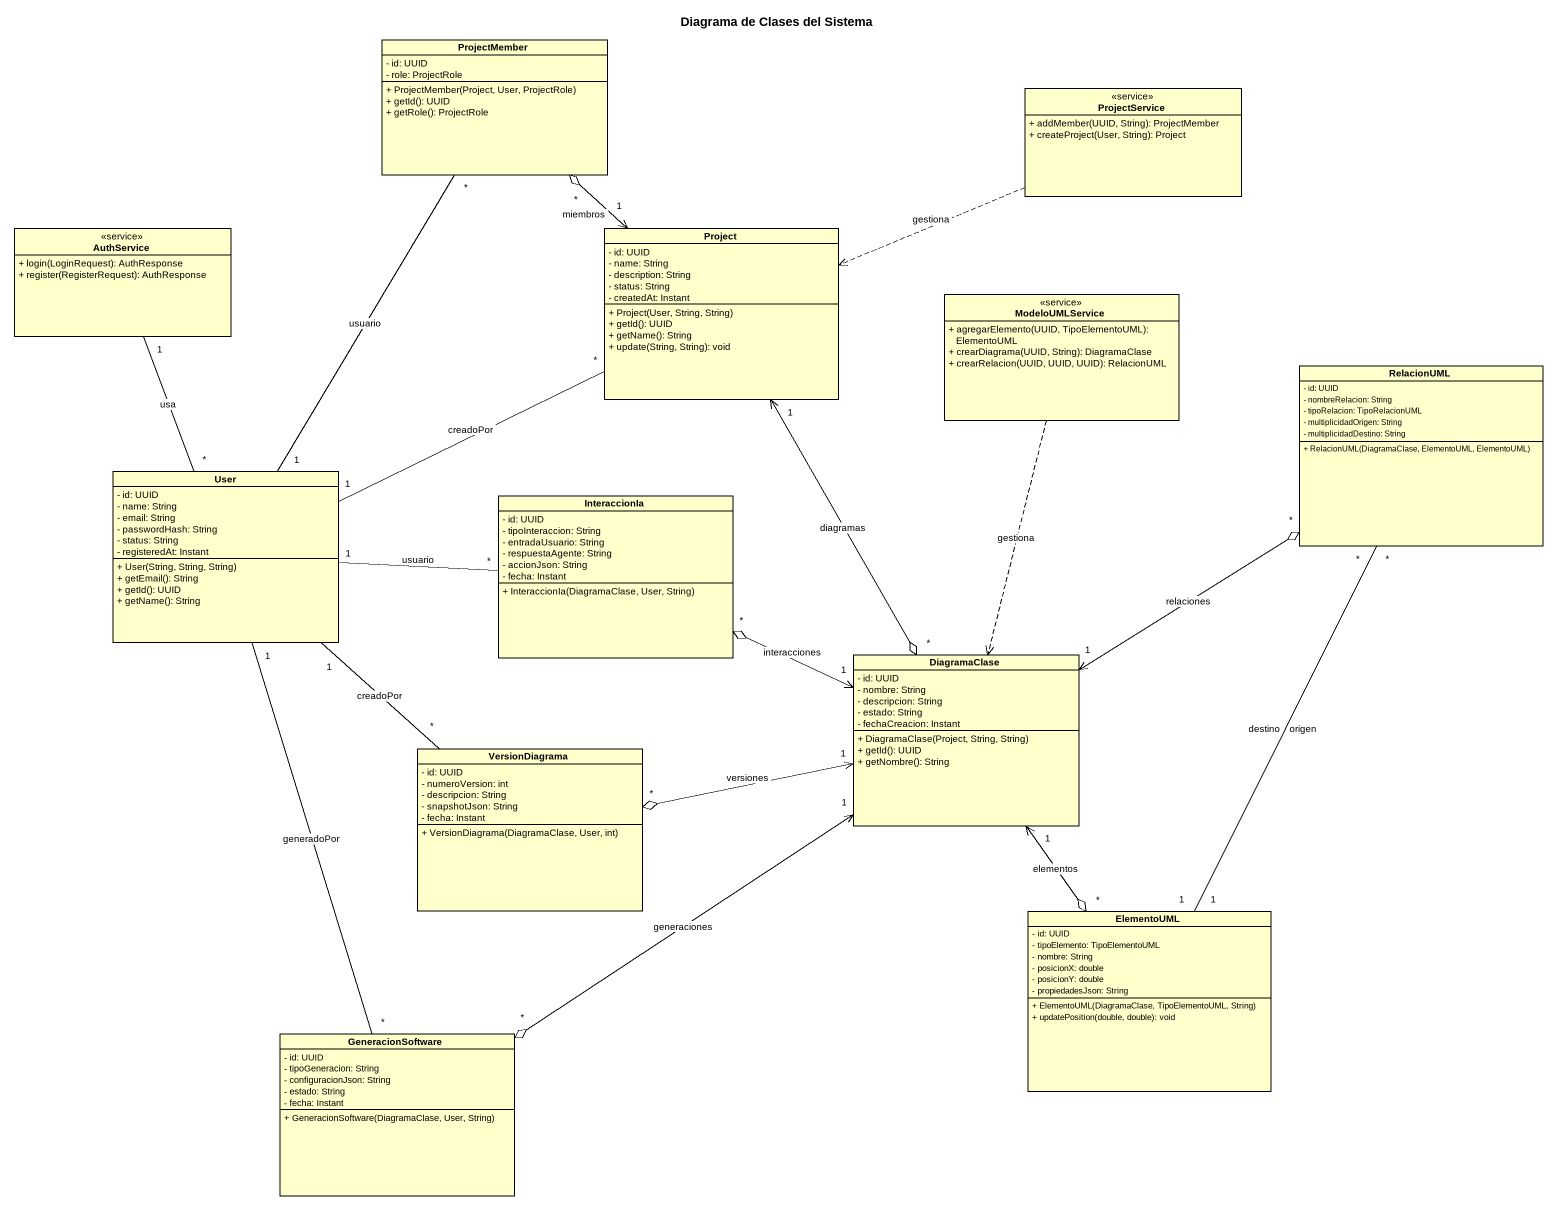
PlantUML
@startuml
title Diagrama de Clases del Sistema
hide circle
hide empty members
skinparam classAttributeIconSize 0
class ProjectMember {
  - id: UUID
  - role: ProjectRole
  + ProjectMember(Project, User, ProjectRole)
  + getId(): UUID
  + getRole(): ProjectRole
}
class ProjectService <<service>> {
  + addMember(UUID, String): ProjectMember
  + createProject(User, String): Project
}
class AuthService <<service>> {
  + login(LoginRequest): AuthResponse
  + register(RegisterRequest): AuthResponse
}
class Project {
  - id: UUID
  - name: String
  - description: String
  - status: String
  - createdAt: Instant
  + Project(User, String, String)
  + getId(): UUID
  + getName(): String
  + update(String, String): void
}
class ModeloUMLService <<service>> {
  + agregarElemento(UUID, TipoElementoUML): ElementoUML
  + crearDiagrama(UUID, String): DiagramaClase
  + crearRelacion(UUID, UUID, UUID): RelacionUML
}
class RelacionUML {
  - id: UUID
  - nombreRelacion: String
  - tipoRelacion: TipoRelacionUML
  - multiplicidadOrigen: String
  - multiplicidadDestino: String
  + RelacionUML(DiagramaClase, ElementoUML, ElementoUML)
}
class User {
  - id: UUID
  - name: String
  - email: String
  - passwordHash: String
  - status: String
  - registeredAt: Instant
  + User(String, String, String)
  + getEmail(): String
  + getId(): UUID
  + getName(): String
}
class InteraccionIa {
  - id: UUID
  - tipoInteraccion: String
  - entradaUsuario: String
  - respuestaAgente: String
  - accionJson: String
  - fecha: Instant
  + InteraccionIa(DiagramaClase, User, String)
}
class DiagramaClase {
  - id: UUID
  - nombre: String
  - descripcion: String
  - estado: String
  - fechaCreacion: Instant
  + DiagramaClase(Project, String, String)
  + getId(): UUID
  + getNombre(): String
}
class VersionDiagrama {
  - id: UUID
  - numeroVersion: int
  - descripcion: String
  - snapshotJson: String
  - fecha: Instant
  + VersionDiagrama(DiagramaClase, User, int)
}
class ElementoUML {
  - id: UUID
  - tipoElemento: TipoElementoUML
  - nombre: String
  - posicionX: double
  - posicionY: double
  - propiedadesJson: String
  + ElementoUML(DiagramaClase, TipoElementoUML, String)
  + updatePosition(double, double): void
}
class GeneracionSoftware {
  - id: UUID
  - tipoGeneracion: String
  - configuracionJson: String
  - estado: String
  - fecha: Instant
  + GeneracionSoftware(DiagramaClase, User, String)
}
ProjectMember "*" -- "1" User : usuario
ProjectService .left.> Project : gestiona
AuthService "1" -- "*" User : usa
Project "1" <-up-o "*" ProjectMember : miembros
Project "*" -left- "1" User : creadoPor
Project "1" <--o "*" DiagramaClase : diagramas
ModeloUMLService ..> DiagramaClase : gestiona
RelacionUML "*" -- "1" ElementoUML : origen
RelacionUML "*" -- "1" ElementoUML : destino
InteraccionIa "*" -left- "1" User : usuario
DiagramaClase "1" <-up-o "*" RelacionUML : relaciones
DiagramaClase "1" <-left-o "*" InteraccionIa : interacciones
DiagramaClase "1" <-left-o "*" VersionDiagrama : versiones
DiagramaClase "1" <--o "*" ElementoUML : elementos
DiagramaClase "1" <--o "*" GeneracionSoftware : generaciones
VersionDiagrama "*" -up- "1" User : creadoPor
GeneracionSoftware "*" -up- "1" User : generadoPor
@enduml
